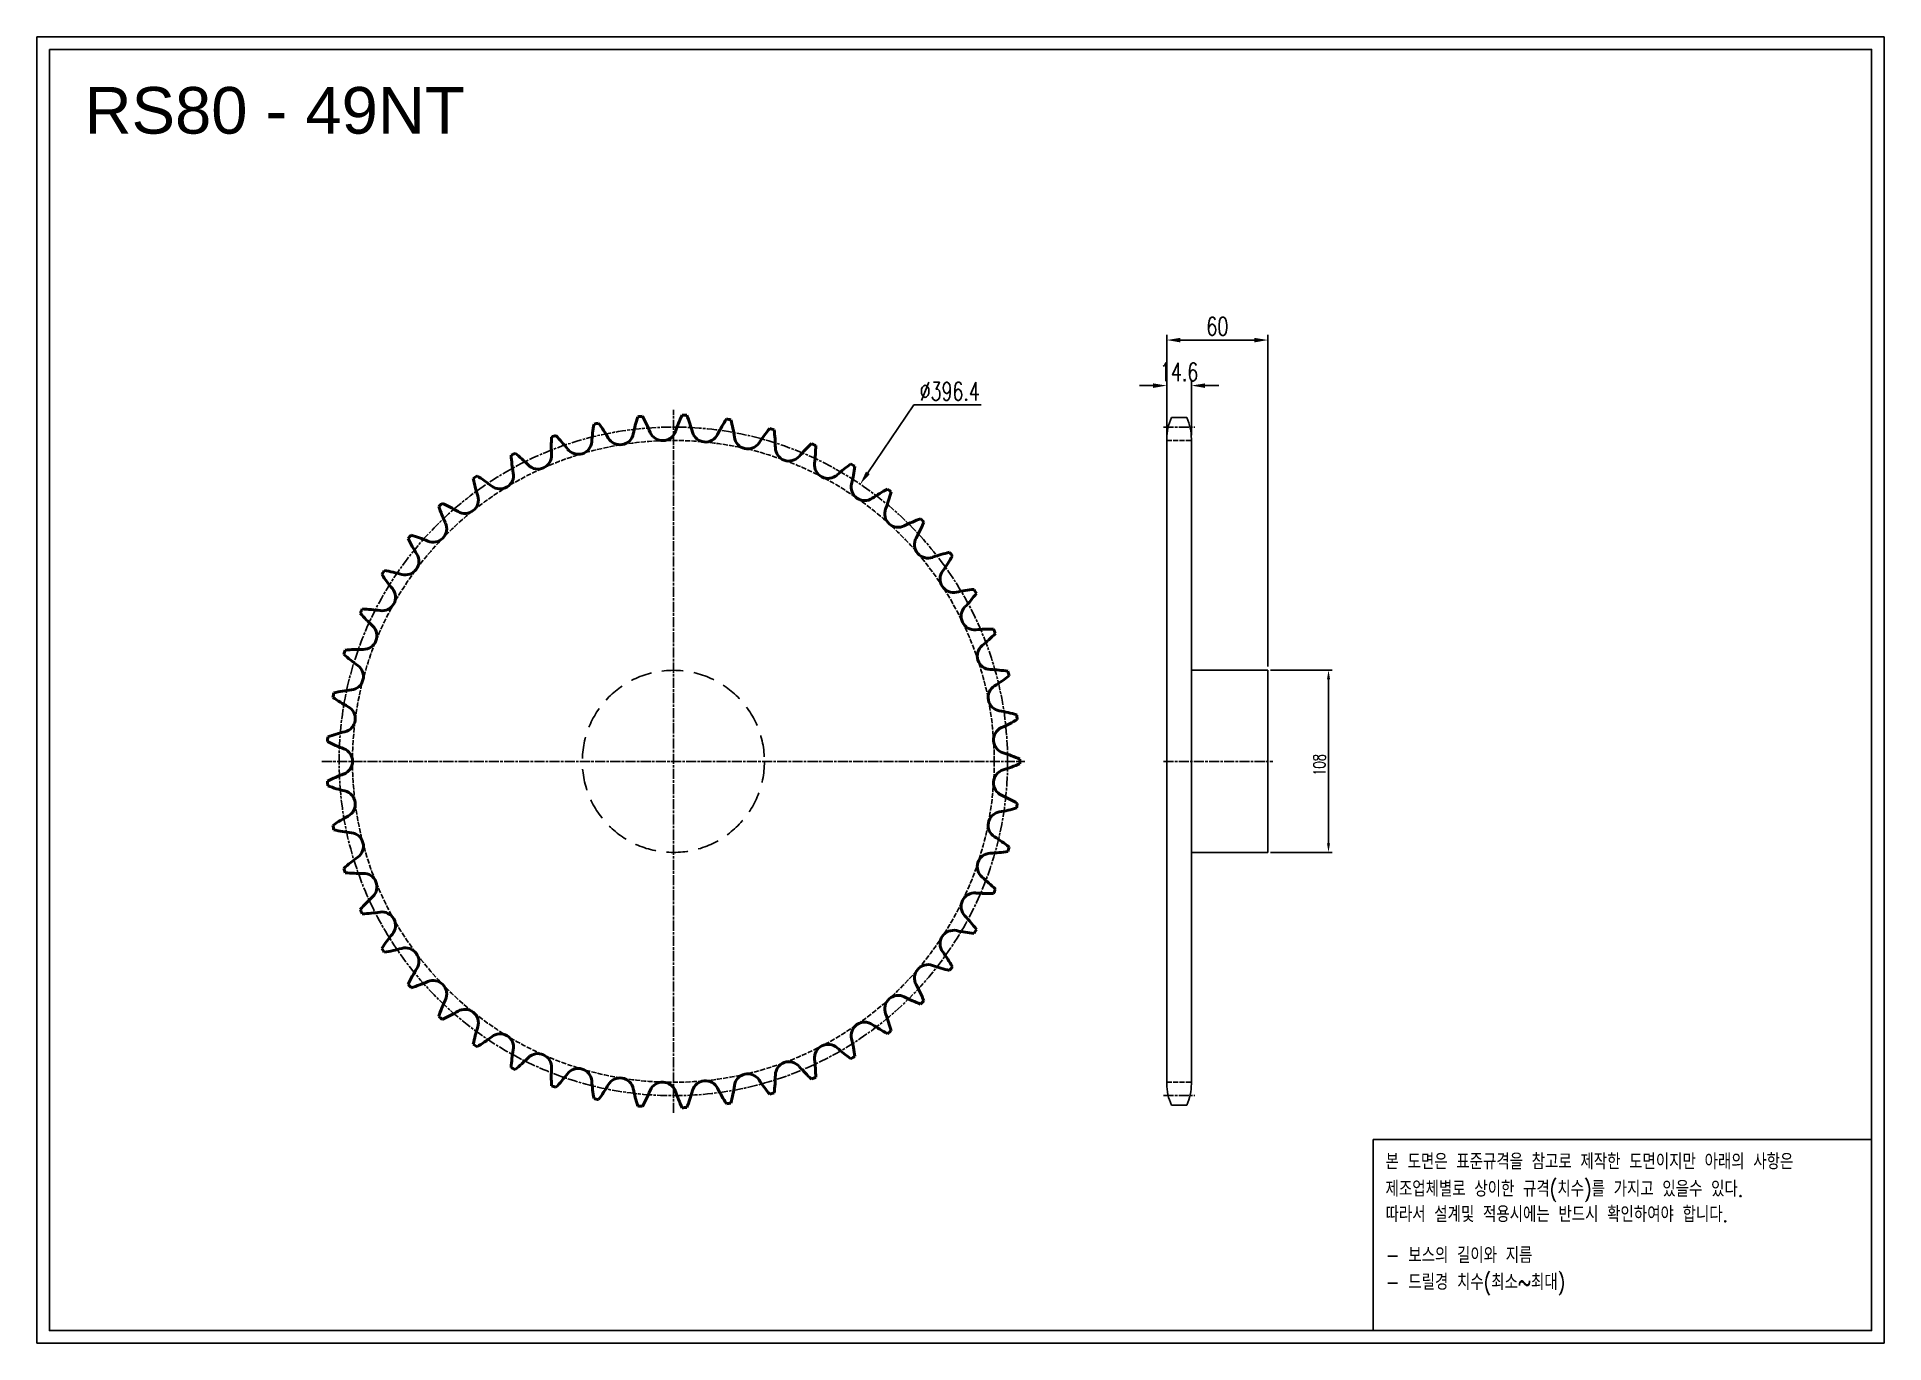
# Model space of a CAD drawing. Header units: millimetres. Extents: x -55651 to -54556, y 17860 to 18634.
import ezdxf

# ---------------------------------------------------------------- set-up
doc = ezdxf.new("R2010")
doc.units = ezdxf.units.MM
for name, pattern in [('AM_ISO02W050', [7.5, 6, -1.5]), ('AM_ISO02W050x2', [3.75, 3, -0.75]), ('AM_ISO08W050', [18, 12, -1.5, 3, -1.5]), ('AM_ISO08W050x2', [9, 6, -0.75, 1.5, -0.75]), ('HIDDEN', [9.525, 6.35, -3.175])]:
    doc.linetypes.add(name, pattern=pattern)
for name, color, linetype, lineweight in [('AM_0N', 7, 'Continuous', 50), ('AM_3N', 6, 'AM_ISO02W050', 25), ('AM_7', 4, 'AM_ISO08W050', 25), ('AM_7N', 4, 'AM_ISO08W050', 25)]:
    doc.layers.add(name, color=color, linetype=linetype, lineweight=lineweight)
doc.layers.add('HL', color=2, linetype='HIDDEN')
doc.layers.add('S-DIM', color=7, linetype='Continuous')
doc.styles.add('HAN', font='ROMANS.shx', dxfattribs={"width": 0.7, "bigfont": 'whgtxt.shx'})
doc.styles.add('HSG', font='SIMPLEX.shx', dxfattribs={"width": 0.7, "bigfont": 'HSG.shx'})
doc.styles.get("Standard").update_dxf_attribs({"font": 'arial.ttf'})
doc.dimstyles.new('APP16', dxfattribs={"dimscale": 3, "dimtxt": 2.4, "dimasz": 1.8, "dimexe": 0.7, "dimexo": 0.5, "dimgap": 0.6, "dimtad": 1, "dimtoh": 1, "dimdec": 1, "dimrnd": 0.01, "dimzin": 9, "dimdsep": 46, "dimtxsty": 'HSG', "dimcen": 0, "dimclrd": 1, "dimclre": 1, "dimclrt": 256, "dimazin": 2, "dimtp": 1, "dimtm": 1, "dimtfac": 0.5, "dimtdec": 1, "dimtofl": 0, "dimtmove": 0, "dimatfit": 3, "dimfxl": 0, "dimtvp": 1, "dimtolj": 2, "dimlwd": -1, "dimlwe": -1, "dimarcsym": 0})
doc.dimstyles.new('APP23', dxfattribs={"dimscale": 4.5, "dimtxt": 2.4, "dimasz": 1.8, "dimexe": 0.7, "dimexo": 0.5, "dimgap": 0.6, "dimtad": 1, "dimtoh": 1, "dimdec": 1, "dimrnd": 0.01, "dimzin": 9, "dimdsep": 46, "dimtxsty": 'HSG', "dimcen": 0, "dimclrd": 1, "dimclre": 1, "dimclrt": 256, "dimazin": 2, "dimtp": 1, "dimtm": 1, "dimtfac": 0.5, "dimtdec": 1, "dimtix": 1, "dimtofl": 0, "dimtmove": 0, "dimatfit": 3, "dimfxl": 0, "dimtvp": 1, "dimtolj": 2, "dimlwd": -1, "dimlwe": -1, "dimarcsym": 0})

# ---------------------------------------------------------------- blocks, each defined once
blk = doc.blocks.new('*D1')
at = {"layer": 'Defpoints', "color": 0, "transparency": 16777216}
for p in [(-54921.3, 18258.5), (-54921.3, 18150.5), (-54885.4, 18150.5)]:
    blk.add_point(p, dxfattribs=at)
at = {"layer": 'S-DIM', "color": 1, "transparency": 16777216}
for p, q in [((-54919.8, 18258.5), (-54883.3, 18258.5)), ((-54885.4, 18253.1), (-54885.4, 18155.9)), ((-54919.8, 18150.5), (-54883.3, 18150.5))]:
    blk.add_line(p, q, dxfattribs=at)
for points in [[(-54886.3, 18253.1), (-54884.5, 18253.1), (-54885.4, 18258.5)], [(-54886.3, 18155.9), (-54884.5, 18155.9), (-54885.4, 18150.5)]]:
    blk.add_solid(points, dxfattribs=at)
at = {"layer": 'S-DIM', "transparency": 16777216, "insert": (-54890.8, 18202.4), "char_height": 7.2, "attachment_point": 5, "rotation": 90, "style": 'HSG'}
blk.add_mtext('\\A2;108', dxfattribs=at)
blk = doc.blocks.new('*D2')
at = {"layer": 'Defpoints', "color": 0, "transparency": 16777216}
for p in [(-54966.7, 18427.3), (-54981.3, 18395.6), (-54966.7, 18395.6)]:
    blk.add_point(p, dxfattribs=at)
at = {"layer": 'S-DIM', "color": 1, "transparency": 16777216}
for p, q in [((-54989.4, 18427.3), (-54997.5, 18427.3)), ((-54981.3, 18397.8), (-54981.3, 18430.4)), ((-54966.7, 18397.8), (-54966.7, 18430.4)), ((-54958.6, 18427.3), (-54950.5, 18427.3))]:
    blk.add_line(p, q, dxfattribs=at)
for points in [[(-54989.4, 18428.6), (-54989.4, 18425.9), (-54981.3, 18427.3)], [(-54958.6, 18428.6), (-54958.6, 18425.9), (-54966.7, 18427.3)]]:
    blk.add_solid(points, dxfattribs=at)
at = {"layer": 'S-DIM', "transparency": 16777216, "insert": (-54974, 18435.4), "char_height": 10.8, "attachment_point": 5, "style": 'HSG'}
blk.add_mtext('\\A2;14.6', dxfattribs=at)
blk = doc.blocks.new('*D3')
at = {"layer": 'Defpoints', "color": 0, "transparency": 16777216}
for p in [(-54921.3, 18454.3), (-54981.3, 18395.6), (-54921.3, 18258.5)]:
    blk.add_point(p, dxfattribs=at)
at = {"layer": 'S-DIM', "color": 1, "transparency": 16777216}
for p, q in [((-54981.3, 18397.8), (-54981.3, 18457.4)), ((-54921.3, 18260.7), (-54921.3, 18457.4)), ((-54973.2, 18454.3), (-54929.4, 18454.3))]:
    blk.add_line(p, q, dxfattribs=at)
for points in [[(-54973.2, 18455.6), (-54973.2, 18452.9), (-54981.3, 18454.3)], [(-54929.4, 18455.6), (-54929.4, 18452.9), (-54921.3, 18454.3)]]:
    blk.add_solid(points, dxfattribs=at)
at = {"layer": 'S-DIM', "transparency": 16777216, "insert": (-54951.3, 18462.4), "char_height": 10.8, "attachment_point": 5, "style": 'HSG'}
blk.add_mtext('\\A2;60', dxfattribs=at)
blk = doc.blocks.new('*D4')
at = {"layer": 'Defpoints', "color": 0, "transparency": 16777216}
for p in [(-55163.1, 18368.8), (-55384.7, 18040.1)]:
    blk.add_point(p, dxfattribs=at)
at = {"layer": 'S-DIM', "color": 1, "transparency": 16777216}
for p, q in [((-55131.4, 18415.8), (-55158.6, 18375.5)), ((-55091.3, 18415.8), (-55131.4, 18415.8))]:
    blk.add_line(p, q, dxfattribs=at)
blk.add_solid([(-55159.7, 18376.3), (-55157.4, 18374.8), (-55163.1, 18368.8)], dxfattribs=at)
at = {"layer": 'S-DIM', "transparency": 16777216, "insert": (-55110, 18423.9), "char_height": 10.8, "attachment_point": 5, "style": 'HSG'}
blk.add_mtext('\\A2;∅396.4', dxfattribs=at)
blk = doc.blocks.new('notice1')
at = {"color": 4}
blk.add_lwpolyline([(-22142.12, 1735.9), (-22053.8, 1735.9), (-22053.8, 1702.07), (-22142.12, 1702.07)], close=True, dxfattribs=at)
at = {"color": 4, "style": 'HAN', "width": 0.8}
for s, p in [('본 도면은 표준규격을 참고로 제작한 도면이지만 아래의 사항은', (-22139.9, 1730.62)), ('제조업체별로 상이한 규격(치수)를 가지고 있을수 있다.', (-22139.9, 1725.78)), ('따라서 설계및 적용시에는 반드시 확인하여야 합니다.', (-22139.9, 1721.28)), ('- 보스의 길이와 지름', (-22139.9, 1714.03)), ('- 드릴경 치수(최소~최대)', (-22139.9, 1709.27))]:
    blk.add_text(s, height=2.7949, dxfattribs=at).set_placement(p)

msp = doc.modelspace()

# ---------------------------------------------------------------- linework, layer by layer
for p, q in [((-54978.51, 18408.3), (-54969.51, 18408.3)), ((-54981.31, 18395.6), (-54981.31, 18013.34)), ((-54966.71, 18395.6), (-54966.71, 18013.34)), ((-54966.71, 18258.47), (-54921.31, 18258.47)), ((-54921.31, 18258.47), (-54921.31, 18150.47)), ((-54921.31, 18150.47), (-54966.71, 18150.47)), ((-54978.51, 18000.64), (-54969.51, 18000.64))]:
    msp.add_line(p, q)
for points in [[(-55651.29, 18634.03), (-54555.97, 18634.03), (-54555.97, 17859.56), (-55651.29, 17859.56)], [(-55643.91, 18626.65), (-54563.35, 18626.65), (-54563.35, 17866.93), (-55643.91, 17866.93)]]:
    msp.add_lwpolyline(points, close=True)
for centre, start, end in [((-54951.11, 18395.6), 155.13196, 180), ((-54996.91, 18395.6), 0, 24.86804), ((-54951.11, 18013.34), 180, 204.86804), ((-54996.91, 18013.34), 335.13196, 0)]:
    msp.add_arc(centre, 30.2, start, end)
at = {"layer": 'AM_0N'}
for centre, radius, start, end in [((-55225.42, 18386.52), 97.19, 169.37497, 175.61224), ((-55273.89, 18204.47), 205.43, 102.47601, 103.23827), ((-55396.56, 18347.46), 97.19, 30.10204, 36.33931), ((-55202.53, 18378.83), 97.19, 162.02804, 168.26531), ((-55273.89, 18204.47), 205.43, 95.12907, 95.89133), ((-55377.26, 18361.98), 97.19, 22.7551, 28.99237), ((-55180.82, 18368.27), 97.19, 154.6811, 160.91837), ((-55273.89, 18204.47), 205.43, 87.78213, 88.5444), ((-55356.27, 18373.9), 97.19, 15.40816, 21.64543), ((-55160.64, 18355.03), 97.19, 147.33416, 153.57143), ((-55273.89, 18204.47), 205.43, 80.4352, 81.19746), ((-55333.93, 18383.04), 97.19, 8.06122, 14.29849), ((-55142.32, 18339.31), 97.19, 139.98722, 146.22449), ((-55273.89, 18204.47), 205.43, 73.08826, 73.85052), ((-55249.09, 18391.23), 97.19, 176.72191, 182.95918), ((-55273.89, 18204.47), 205.43, 109.82295, 110.58521), ((-55413.83, 18330.6), 97.19, 37.44898, 43.68625), ((-55330.31, 18394.57), 8.02, 217.44898, 355.61224), ((-55305.54, 18400.23), 8.02, 210.10204, 348.26531), ((-55280.25, 18402.67), 8.02, 202.7551, 340.91837), ((-55254.85, 18401.85), 8.02, 195.40816, 333.57143), ((-55229.76, 18397.8), 8.02, 188.06122, 326.22449), ((-55310.6, 18389.26), 97.19, 0.71429, 6.95156), ((-55205.4, 18390.57), 8.02, 180.71429, 318.87755), ((-55126.15, 18321.38), 97.19, 132.64028, 138.87755), ((-55273.89, 18204.47), 205.43, 65.74132, 66.50358), ((-55286.67, 18392.43), 97.19, 353.36735, 359.60462), ((-55273.89, 18204.47), 205.43, 117.16989, 117.93215), ((-55273.18, 18392.87), 97.19, 184.06885, 190.30612), ((-55428.81, 18311.67), 97.19, 44.79592, 51.03319), ((-55354.16, 18385.8), 8.02, 224.79592, 2.95918), ((-55182.17, 18380.28), 8.02, 173.36735, 311.53061), ((-55112.42, 18301.53), 97.19, 125.29334, 131.53061), ((-55273.89, 18204.47), 205.43, 58.39438, 59.15664), ((-55262.53, 18392.52), 97.19, 346.02041, 352.25768), ((-55273.89, 18204.47), 205.43, 124.51683, 125.27909), ((-55297.28, 18391.41), 97.19, 191.41579, 197.65306), ((-55441.25, 18290.98), 97.19, 52.14286, 58.38013), ((-55376.69, 18374.04), 8.02, 232.14286, 10.30612), ((-55160.44, 18367.11), 8.02, 166.02041, 304.18367), ((-55397.53, 18359.51), 8.02, 239.4898, 17.65306), ((-55101.33, 18280.08), 97.19, 117.9464, 124.18367), ((-55238.57, 18389.53), 97.19, 338.67347, 344.91074), ((-55273.89, 18204.47), 205.43, 51.04744, 51.8097), ((-55273.89, 18204.47), 205.43, 131.86377, 132.62603), ((-55320.99, 18386.89), 97.19, 198.76273, 205), ((-55450.94, 18268.87), 97.19, 59.4898, 65.72707), ((-55140.57, 18351.27), 8.02, 158.67347, 296.83673), ((-55093.08, 18257.39), 97.19, 110.59946, 116.83673), ((-55273.89, 18204.47), 205.43, 43.7005, 44.46276), ((-55273.89, 18204.47), 205.43, 139.21071, 139.97297), ((-55343.93, 18379.36), 97.19, 206.10967, 212.34694), ((-55457.72, 18245.7), 97.19, 66.83673, 73.074), ((-55416.34, 18342.42), 8.02, 246.83673, 25), ((-55122.9, 18333.01), 8.02, 151.32653, 289.4898), ((-55215.2, 18383.49), 97.19, 331.32653, 337.5638), ((-55432.81, 18323.08), 8.02, 254.18367, 32.34694), ((-55087.8, 18233.84), 97.19, 103.25253, 109.4898), ((-55192.79, 18374.52), 97.19, 323.97959, 330.21686), ((-55273.89, 18204.47), 205.43, 36.35356, 37.11582), ((-55273.89, 18204.47), 205.43, 146.55764, 147.31991), ((-55365.72, 18368.97), 97.19, 213.45661, 219.69388), ((-55461.48, 18221.85), 97.19, 74.18367, 80.42094), ((-55107.7, 18312.65), 8.02, 143.97959, 282.14286), ((-55446.67, 18301.78), 8.02, 261.53061, 39.69388), ((-55085.57, 18209.8), 97.19, 95.90559, 102.14286), ((-55171.71, 18362.75), 97.19, 316.63265, 322.86992), ((-55273.89, 18204.47), 205.43, 29.00662, 29.76889), ((-55273.89, 18204.47), 205.43, 153.90458, 154.66685), ((-55386, 18355.88), 97.19, 220.80355, 227.04082), ((-55462.17, 18197.72), 97.19, 81.53061, 87.76788), ((-55095.23, 18290.51), 8.02, 136.63265, 274.79592), ((-55457.7, 18278.89), 8.02, 268.87755, 47.04082), ((-55086.43, 18185.67), 97.19, 88.55865, 94.79592), ((-55273.89, 18204.47), 205.43, 21.65969, 22.42195), ((-55273.89, 18204.47), 205.43, 161.25152, 162.01378), ((-55459.76, 18173.7), 97.19, 88.87755, 95.11482), ((-55085.69, 18266.96), 8.02, 129.28571, 267.44898), ((-55152.31, 18348.38), 97.19, 309.28571, 315.52298), ((-55404.44, 18340.3), 97.19, 228.15049, 234.38776), ((-55465.7, 18254.77), 8.02, 276.22449, 54.38776), ((-55090.38, 18161.86), 97.19, 81.21171, 87.44898), ((-55079.25, 18242.38), 8.02, 121.93878, 260.10204), ((-55134.9, 18331.66), 97.19, 301.93878, 308.17605), ((-55273.89, 18204.47), 205.43, 14.31275, 15.07501), ((-55273.89, 18204.47), 205.43, 168.59846, 169.36072), ((-55420.74, 18322.49), 97.19, 235.49742, 241.73469), ((-55454.3, 18150.19), 97.19, 96.22449, 102.46176), ((-55470.56, 18229.83), 8.02, 283.57143, 61.73469), ((-55097.33, 18138.74), 97.19, 73.86477, 80.10204), ((-55119.78, 18312.84), 97.19, 294.59184, 300.82911), ((-55273.89, 18204.47), 205.43, 6.96581, 7.72807), ((-55273.89, 18204.47), 205.43, 175.9454, 176.70766), ((-55434.63, 18302.74), 97.19, 242.84436, 249.08163), ((-55445.87, 18127.56), 97.19, 103.57143, 109.8087), ((-55076, 18217.18), 8.02, 114.59184, 252.7551), ((-55472.19, 18204.47), 8.02, 290.91837, 69.08163), ((-55107.19, 18116.7), 97.19, 66.51783, 72.7551), ((-55273.89, 18204.47), 205.43, 359.61887, 0.38113), ((-55434.63, 18106.2), 97.19, 110.91837, 117.15564), ((-55076, 18191.77), 8.02, 107.2449, 245.40816), ((-55107.19, 18292.24), 97.19, 287.2449, 293.48217), ((-55273.89, 18204.47), 205.43, 183.29234, 184.0546), ((-55445.87, 18281.38), 97.19, 250.1913, 256.42857), ((-55470.56, 18179.11), 8.02, 298.26531, 76.42857), ((-55119.78, 18096.1), 97.19, 59.17089, 65.40816), ((-55420.74, 18086.45), 97.19, 118.26531, 124.50258), ((-55079.25, 18166.56), 8.02, 99.89796, 238.06122), ((-55097.33, 18270.2), 97.19, 279.89796, 286.13523), ((-55273.89, 18204.47), 205.43, 352.27193, 353.03419), ((-55273.89, 18204.47), 205.43, 190.63928, 191.40154), ((-55454.3, 18258.76), 97.19, 257.53824, 263.77551), ((-55465.7, 18154.17), 8.02, 305.61224, 83.77551), ((-55085.69, 18141.98), 8.02, 92.55102, 230.71429), ((-55090.38, 18247.09), 97.19, 272.55102, 278.78829), ((-55134.9, 18077.29), 97.19, 51.82395, 58.06122), ((-55273.89, 18204.47), 205.43, 344.92499, 345.68725), ((-55404.44, 18068.64), 97.19, 125.61224, 131.84951), ((-55273.89, 18204.47), 205.43, 197.98622, 198.74848), ((-55459.76, 18235.24), 97.19, 264.88518, 271.12245), ((-55457.7, 18130.06), 8.02, 312.95918, 91.12245), ((-55152.31, 18060.56), 97.19, 44.47702, 50.71429), ((-55273.89, 18204.47), 205.43, 337.57805, 338.34031), ((-55386, 18053.06), 97.19, 132.95918, 139.19645), ((-55273.89, 18204.47), 205.43, 205.33315, 206.09542), ((-55095.23, 18118.43), 8.02, 85.20408, 223.36735), ((-55086.43, 18223.27), 97.19, 265.20408, 271.44135), ((-55462.17, 18211.22), 97.19, 272.23212, 278.46939), ((-55446.67, 18107.16), 8.02, 320.30612, 98.46939), ((-55171.71, 18046.19), 97.19, 37.13008, 43.36735), ((-55365.72, 18039.97), 97.19, 140.30612, 146.54339), ((-55107.7, 18096.29), 8.02, 77.85714, 216.02041), ((-55085.57, 18199.14), 97.19, 257.85714, 264.09441), ((-55273.89, 18204.47), 205.43, 330.23111, 330.99338), ((-55273.89, 18204.47), 205.43, 212.68009, 213.44236), ((-55461.48, 18187.09), 97.19, 279.57906, 285.81633), ((-55432.81, 18085.87), 8.02, 327.65306, 105.81633), ((-55122.9, 18075.93), 8.02, 70.5102, 208.67347), ((-55192.79, 18034.42), 97.19, 29.78314, 36.02041), ((-55343.93, 18029.58), 97.19, 147.65306, 153.89033), ((-55457.72, 18163.24), 97.19, 286.926, 293.16327), ((-55416.34, 18066.52), 8.02, 335, 113.16327), ((-55087.8, 18175.1), 97.19, 250.5102, 256.74747), ((-55273.89, 18204.47), 205.43, 322.88418, 323.64644), ((-55273.89, 18204.47), 205.43, 220.02703, 220.78929), ((-55320.99, 18022.06), 97.19, 155, 161.23727), ((-55140.57, 18057.67), 8.02, 63.16327, 201.32653), ((-55093.08, 18151.55), 97.19, 243.16327, 249.40054), ((-55215.2, 18025.45), 97.19, 22.4362, 28.67347), ((-55273.89, 18204.47), 205.43, 315.53724, 316.2995), ((-55273.89, 18204.47), 205.43, 227.37397, 228.13623), ((-55450.94, 18140.07), 97.19, 294.27293, 300.5102), ((-55397.53, 18049.43), 8.02, 342.34694, 120.5102), ((-55238.57, 18019.41), 97.19, 15.08926, 21.32653), ((-55297.28, 18017.53), 97.19, 162.34694, 168.58421), ((-55441.25, 18117.96), 97.19, 301.61987, 307.85714), ((-55376.69, 18034.9), 8.02, 349.69388, 127.85714), ((-55160.44, 18041.83), 8.02, 55.81633, 193.97959), ((-55262.53, 18016.42), 97.19, 7.74232, 13.97959), ((-55101.33, 18128.86), 97.19, 235.81633, 242.0536), ((-55273.89, 18204.47), 205.43, 308.1903, 308.95256), ((-55273.89, 18204.47), 205.43, 234.72091, 235.48317), ((-55273.18, 18016.07), 97.19, 169.69388, 175.93115), ((-55354.16, 18023.14), 8.02, 357.04082, 135.20408), ((-55182.17, 18028.66), 8.02, 48.46939, 186.63265), ((-55112.42, 18107.41), 97.19, 228.46939, 234.70666), ((-55273.89, 18204.47), 205.43, 300.84336, 301.60562), ((-55273.89, 18204.47), 205.43, 242.06785, 242.83011), ((-55428.81, 18097.27), 97.19, 308.96681, 315.20408), ((-55249.09, 18017.71), 97.19, 177.04082, 183.27809), ((-55413.83, 18078.34), 97.19, 316.31375, 322.55102), ((-55330.31, 18014.37), 8.02, 4.38776, 142.55102), ((-55229.76, 18011.14), 8.02, 33.77551, 171.93878), ((-55310.6, 18019.68), 97.19, 353.04844, 359.28571), ((-55205.4, 18018.37), 8.02, 41.12245, 179.28571), ((-55126.15, 18087.56), 97.19, 221.12245, 227.35972), ((-55286.67, 18016.51), 97.19, 0.39538, 6.63265), ((-55273.89, 18204.47), 205.43, 249.41479, 250.17705), ((-55225.42, 18022.42), 97.19, 184.38776, 190.62503), ((-55396.56, 18061.48), 97.19, 323.66069, 329.89796), ((-55305.54, 18008.71), 8.02, 11.73469, 149.89796), ((-55202.53, 18030.11), 97.19, 191.73469, 197.97196), ((-55377.26, 18046.97), 97.19, 331.00763, 337.2449), ((-55280.25, 18006.27), 8.02, 19.08163, 157.2449), ((-55180.82, 18040.67), 97.19, 199.08163, 205.3189), ((-55356.27, 18035.04), 97.19, 338.35457, 344.59184), ((-55254.85, 18007.09), 8.02, 26.42857, 164.59184), ((-55160.64, 18053.91), 97.19, 206.42857, 212.66584), ((-55333.93, 18025.9), 97.19, 345.70151, 351.93878), ((-55142.32, 18069.63), 97.19, 213.77551, 220.01278), ((-55273.89, 18204.47), 205.43, 286.14948, 286.91174), ((-55273.89, 18204.47), 205.43, 293.49642, 294.25868), ((-55273.89, 18204.47), 205.43, 256.76173, 257.52399), ((-55273.89, 18204.47), 205.43, 264.10867, 264.87093), ((-55273.89, 18204.47), 205.43, 271.4556, 272.21787), ((-55273.89, 18204.47), 205.43, 278.80254, 279.5648)]:
    msp.add_arc(centre, radius, start, end, dxfattribs=at)
at = {"layer": 'AM_3N', "linetype": 'AM_ISO02W050x2'}
for p, q in [((-54981.31, 18394.75), (-54966.71, 18394.75)), ((-54981.31, 18014.19), (-54966.71, 18014.19))]:
    msp.add_line(p, q, dxfattribs=at)
msp.add_circle((-55273.89, 18204.47), 190.28, dxfattribs=at)
at = {"layer": 'AM_7', "linetype": 'AM_ISO08W050x2'}
for p, q in [((-54983.25, 18402.69), (-54964.77, 18402.69)), ((-54983.25, 18204.47), (-54918.5, 18204.47)), ((-54983.25, 18006.25), (-54964.77, 18006.25))]:
    msp.add_line(p, q, dxfattribs=at)
msp.add_circle((-55273.89, 18204.47), 198.22, dxfattribs=at)
at = {"layer": 'AM_7N', "linetype": 'AM_ISO08W050x2'}
for p, q in [((-55273.89, 17996.04), (-55273.89, 18412.9)), ((-55482.32, 18204.47), (-55065.46, 18204.47))]:
    msp.add_line(p, q, dxfattribs=at)
at = {"layer": 'HL', "ltscale": 2}
msp.add_circle((-55273.89, 18204.47), 54, dxfattribs=at)

# ---------------------------------------------------------------- block references
at = {"xscale": 3.347646382079999, "yscale": 3.347646382079999, "zscale": 3.347646382079999}
msp.add_blockref('notice1', (19264.97, 12169.02), dxfattribs=at)

# ---------------------------------------------------------------- texts
msp.add_text('RS80 - 49NT', height=27.6595).set_placement((-55623.08, 18576.68))

# ---------------------------------------------------------------- dimensions: what is measured, and where the dimension line sits
at = {"layer": 'S-DIM'}
dim = msp.add_linear_dim(base=(-54921.31, 18454.27), p1=(-54981.31, 18395.6), p2=(-54921.31, 18258.47), dimstyle='APP23', dxfattribs=at)
dim.commit()
dim.dimension.update_dxf_attribs({"geometry": '*D3', "text_midpoint": (-54951.31, 18462.37)})
dim = msp.add_linear_dim(base=(-54966.71, 18427.27), p1=(-54981.31, 18395.6), p2=(-54966.71, 18395.6), dimstyle='APP23', dxfattribs=at)
dim.commit()
dim.dimension.update_dxf_attribs({"geometry": '*D2', "text_midpoint": (-54974.01, 18427.27), "dimtype": 128})
dim = msp.add_diameter_dim_2p(p1=(-55384.69, 18040.11), p2=(-55163.09, 18368.83), dimstyle='APP23', dxfattribs=at)
dim.commit()
dim.dimension.update_dxf_attribs({"geometry": '*D4', "text_midpoint": (-55110, 18415.81), "dimtype": 131})
dim = msp.add_linear_dim(base=(-54885.43, 18150.47), p1=(-54921.31, 18258.47), p2=(-54921.31, 18150.47), angle=90, dimstyle='APP16', dxfattribs=at)
dim.commit()
dim.dimension.update_dxf_attribs({"geometry": '*D1', "text_midpoint": (-54885.43, 18202.43), "dimtype": 128})

doc.saveas('drawing.dxf')
